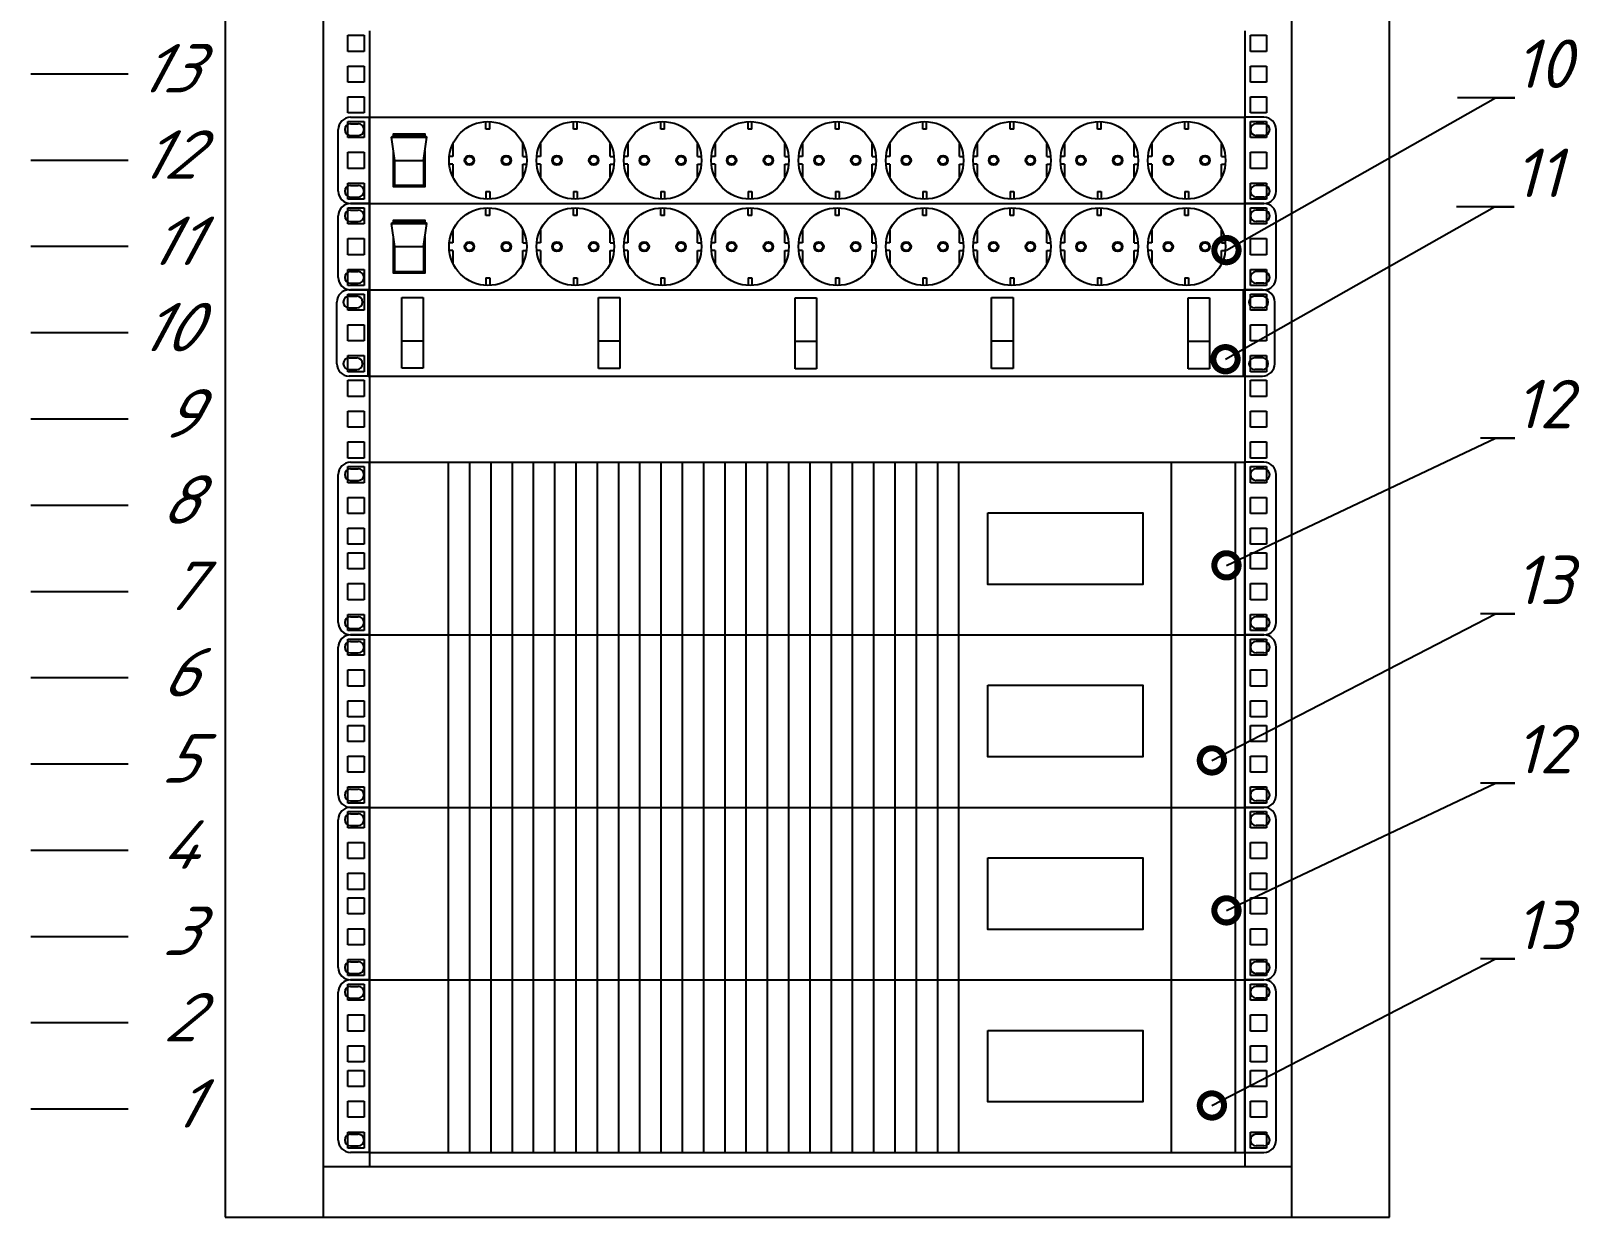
# Model space of a CAD drawing. Extents: x -260425 to 1294666, y -169889 to -2349.
# Drawn here: x 997231 to 1005213, y -96042 to -89930 of the extents above; entities that cross this region are included whole.
import ezdxf
from ezdxf import colors
from ezdxf.entities.mleader import LeaderData, LeaderLine
from ezdxf.enums import TextEntityAlignment as Align
from ezdxf.math import Vec2, Vec3

# ---------------------------------------------------------------- set-up
doc = ezdxf.new("R2010")
doc.units = 0
doc.header["$LTSCALE"] = 100
doc.styles.add('1ISOCPEUR', font='isocpeui.ttf', dxfattribs={"height": 250})

# ---------------------------------------------------------------- blocks, each defined once
blk = doc.blocks.new('*U218')
at = {"color": 0, "linetype": 'ByBlock', "lineweight": -2}
for p, q in [((0, 655.6), (0, 611.15)), ((50.5, 655.6), (50.5, 611.15)), ((549.5, 655.6), (549.5, 611.15)), ((600, 611.15), (600, 655.6)), ((0, 611.15), (0, 566.7)), ((50.5, 611.15), (50.5, 566.7)), ((63.35, 600.65), (63.35, 608.95)), ((63.35, 608.95), (71.65, 608.95)), ((71.65, 608.95), (71.65, 600.65)), ((74.5, 611.15), (74.5, 566.7)), ((525.5, 611.15), (525.5, 566.7)), ((528.35, 600.65), (528.35, 608.95)), ((528.35, 608.95), (536.65, 608.95)), ((536.65, 608.95), (536.65, 600.65)), ((549.5, 611.15), (549.5, 566.7)), ((600, 566.7), (600, 611.15)), ((71.65, 600.65), (63.35, 600.65)), ((536.65, 600.65), (528.35, 600.65)), ((63.35, 584.775), (63.35, 593.075)), ((63.35, 593.075), (71.65, 593.075)), ((71.65, 593.075), (71.65, 584.775)), ((528.35, 584.775), (528.35, 593.075)), ((528.35, 593.075), (536.65, 593.075)), ((536.65, 593.075), (536.65, 584.775)), ((-50, 588.925), (-100, 588.925)), ((71.65, 584.775), (63.35, 584.775)), ((536.65, 584.775), (528.35, 584.775)), ((63.35, 568.9), (63.35, 577.2)), ((63.35, 577.2), (71.65, 577.2)), ((71.65, 577.2), (71.65, 568.9)), ((528.35, 568.9), (528.35, 577.2)), ((528.35, 577.2), (536.65, 577.2)), ((536.65, 577.2), (536.65, 568.9)), ((71.65, 568.9), (63.35, 568.9)), ((536.65, 568.9), (528.35, 568.9)), ((0, 566.7), (0, 522.25)), ((50.5, 566.7), (50.5, 522.25)), ((63.35, 556.2), (63.35, 564.5)), ((63.35, 564.5), (71.65, 564.5)), ((71.65, 564.5), (71.65, 556.2)), ((74.5, 566.7), (74.5, 522.25)), ((525.5, 566.7), (525.5, 522.25)), ((528.35, 556.2), (528.35, 564.5)), ((528.35, 564.5), (536.65, 564.5)), ((536.65, 564.5), (536.65, 556.2)), ((549.5, 566.7), (549.5, 522.25)), ((600, 522.25), (600, 566.7)), ((71.65, 556.2), (63.35, 556.2)), ((536.65, 556.2), (528.35, 556.2)), ((-50, 544.475), (-100, 544.475)), ((63.35, 540.325), (63.35, 548.625)), ((63.35, 548.625), (71.65, 548.625)), ((71.65, 548.625), (71.65, 540.325)), ((528.35, 540.325), (528.35, 548.625)), ((528.35, 548.625), (536.65, 548.625)), ((536.65, 548.625), (536.65, 540.325)), ((71.65, 540.325), (63.35, 540.325)), ((536.65, 540.325), (528.35, 540.325)), ((63.35, 524.45), (63.35, 532.75)), ((63.35, 532.75), (71.65, 532.75)), ((71.65, 532.75), (71.65, 524.45)), ((528.35, 524.45), (528.35, 532.75)), ((528.35, 532.75), (536.65, 532.75)), ((536.65, 532.75), (536.65, 524.45)), ((0, 522.25), (0, 477.8)), ((50.5, 522.25), (50.5, 477.8)), ((71.65, 524.45), (63.35, 524.45)), ((63.35, 511.75), (63.35, 520.05)), ((63.35, 520.05), (71.65, 520.05)), ((71.65, 520.05), (71.65, 511.75)), ((74.5, 522.25), (74.5, 477.8)), ((525.5, 522.25), (525.5, 477.8)), ((536.65, 524.45), (528.35, 524.45)), ((528.35, 511.75), (528.35, 520.05)), ((528.35, 520.05), (536.65, 520.05)), ((536.65, 520.05), (536.65, 511.75)), ((549.5, 522.25), (549.5, 477.8)), ((600, 477.8), (600, 522.25)), ((71.65, 511.75), (63.35, 511.75)), ((536.65, 511.75), (528.35, 511.75)), ((63.35, 495.875), (63.35, 504.175)), ((63.35, 504.175), (71.65, 504.175)), ((71.65, 504.175), (71.65, 495.875)), ((528.35, 495.875), (528.35, 504.175)), ((528.35, 504.175), (536.65, 504.175)), ((536.65, 504.175), (536.65, 495.875)), ((-50, 500.025), (-100, 500.025)), ((71.65, 495.875), (63.35, 495.875)), ((536.65, 495.875), (528.35, 495.875)), ((63.35, 480), (63.35, 488.3)), ((63.35, 488.3), (71.65, 488.3)), ((71.65, 488.3), (71.65, 480)), ((528.35, 480), (528.35, 488.3)), ((528.35, 488.3), (536.65, 488.3)), ((536.65, 488.3), (536.65, 480)), ((71.65, 480), (63.35, 480)), ((536.65, 480), (528.35, 480)), ((0, 477.8), (0, 433.35)), ((50.5, 477.8), (50.5, 433.35)), ((63.35, 467.3), (63.35, 475.6)), ((63.35, 475.6), (71.65, 475.6)), ((71.65, 475.6), (71.65, 467.3)), ((74.5, 477.8), (74.5, 433.35)), ((525.5, 477.8), (525.5, 433.35)), ((528.35, 467.3), (528.35, 475.6)), ((528.35, 475.6), (536.65, 475.6)), ((536.65, 475.6), (536.65, 467.3)), ((549.5, 477.8), (549.5, 433.35)), ((600, 433.35), (600, 477.8)), ((71.65, 467.3), (63.35, 467.3)), ((536.65, 467.3), (528.35, 467.3)), ((-50, 455.575), (-100, 455.575)), ((63.35, 451.425), (63.35, 459.725)), ((63.35, 459.725), (71.65, 459.725)), ((71.65, 459.725), (71.65, 451.425)), ((528.35, 451.425), (528.35, 459.725)), ((528.35, 459.725), (536.65, 459.725)), ((536.65, 459.725), (536.65, 451.425)), ((71.65, 451.425), (63.35, 451.425)), ((536.65, 451.425), (528.35, 451.425)), ((63.35, 435.55), (63.35, 443.85)), ((63.35, 443.85), (71.65, 443.85)), ((71.65, 443.85), (71.65, 435.55)), ((528.35, 435.55), (528.35, 443.85)), ((528.35, 443.85), (536.65, 443.85)), ((536.65, 443.85), (536.65, 435.55)), ((0, 433.35), (0, 388.9)), ((50.5, 433.35), (50.5, 388.9)), ((71.65, 435.55), (63.35, 435.55)), ((63.35, 422.85), (63.35, 431.15)), ((63.35, 431.15), (71.65, 431.15)), ((71.65, 431.15), (71.65, 422.85)), ((74.5, 433.35), (74.5, 388.9)), ((525.5, 433.35), (525.5, 388.9)), ((536.65, 435.55), (528.35, 435.55)), ((528.35, 422.85), (528.35, 431.15)), ((528.35, 431.15), (536.65, 431.15)), ((536.65, 431.15), (536.65, 422.85)), ((549.5, 433.35), (549.5, 388.9)), ((600, 388.9), (600, 433.35)), ((71.65, 422.85), (63.35, 422.85)), ((63.35, 406.975), (63.35, 415.275)), ((63.35, 415.275), (71.65, 415.275)), ((71.65, 415.275), (71.65, 406.975)), ((536.65, 422.85), (528.35, 422.85)), ((528.35, 406.975), (528.35, 415.275)), ((528.35, 415.275), (536.65, 415.275)), ((536.65, 415.275), (536.65, 406.975)), ((-50, 411.125), (-100, 411.125)), ((71.65, 406.975), (63.35, 406.975)), ((63.35, 391.1), (63.35, 399.4)), ((63.35, 399.4), (71.65, 399.4)), ((71.65, 399.4), (71.65, 391.1)), ((536.65, 406.975), (528.35, 406.975)), ((528.35, 391.1), (528.35, 399.4)), ((528.35, 399.4), (536.65, 399.4)), ((536.65, 399.4), (536.65, 391.1)), ((0, 388.9), (0, 344.45)), ((50.5, 388.9), (50.5, 344.45)), ((71.65, 391.1), (63.35, 391.1)), ((63.35, 378.4), (63.35, 386.7)), ((63.35, 386.7), (71.65, 386.7)), ((71.65, 386.7), (71.65, 378.4)), ((74.5, 388.9), (74.5, 344.45)), ((525.5, 388.9), (525.5, 344.45)), ((536.65, 391.1), (528.35, 391.1)), ((528.35, 378.4), (528.35, 386.7)), ((528.35, 386.7), (536.65, 386.7)), ((536.65, 386.7), (536.65, 378.4)), ((549.5, 388.9), (549.5, 344.45)), ((600, 344.45), (600, 388.9)), ((71.65, 378.4), (63.35, 378.4)), ((536.65, 378.4), (528.35, 378.4)), ((63.35, 362.525), (63.35, 370.825)), ((63.35, 370.825), (71.65, 370.825)), ((71.65, 370.825), (71.65, 362.525)), ((528.35, 362.525), (528.35, 370.825)), ((528.35, 370.825), (536.65, 370.825)), ((536.65, 370.825), (536.65, 362.525)), ((-50, 366.675), (-100, 366.675)), ((71.65, 362.525), (63.35, 362.525)), ((536.65, 362.525), (528.35, 362.525)), ((63.35, 346.65), (63.35, 354.95)), ((63.35, 354.95), (71.65, 354.95)), ((71.65, 354.95), (71.65, 346.65)), ((528.35, 346.65), (528.35, 354.95)), ((528.35, 354.95), (536.65, 354.95)), ((536.65, 354.95), (536.65, 346.65)), ((0, 344.45), (0, 300)), ((50.5, 344.45), (50.5, 300)), ((71.65, 346.65), (63.35, 346.65)), ((74.5, 344.45), (74.5, 300)), ((525.5, 344.45), (525.5, 300)), ((536.65, 346.65), (528.35, 346.65)), ((549.5, 344.45), (549.5, 300)), ((600, 300), (600, 344.45)), ((63.35, 333.95), (63.35, 342.25)), ((63.35, 342.25), (71.65, 342.25)), ((71.65, 342.25), (71.65, 333.95)), ((528.35, 333.95), (528.35, 342.25)), ((528.35, 342.25), (536.65, 342.25)), ((536.65, 342.25), (536.65, 333.95)), ((71.65, 333.95), (63.35, 333.95)), ((536.65, 333.95), (528.35, 333.95)), ((-50, 322.225), (-100, 322.225)), ((63.35, 318.075), (63.35, 326.375)), ((63.35, 326.375), (71.65, 326.375)), ((71.65, 326.375), (71.65, 318.075)), ((528.35, 318.075), (528.35, 326.375)), ((528.35, 326.375), (536.65, 326.375)), ((536.65, 326.375), (536.65, 318.075)), ((71.65, 318.075), (63.35, 318.075)), ((536.65, 318.075), (528.35, 318.075)), ((63.35, 302.2), (63.35, 310.5)), ((63.35, 310.5), (71.65, 310.5)), ((71.65, 310.5), (71.65, 302.2)), ((528.35, 302.2), (528.35, 310.5)), ((528.35, 310.5), (536.65, 310.5)), ((536.65, 310.5), (536.65, 302.2)), ((0, 300), (0, 255.55)), ((50.5, 300), (50.5, 255.55)), ((71.65, 302.2), (63.35, 302.2)), ((63.35, 289.5), (63.35, 297.8)), ((63.35, 297.8), (71.65, 297.8)), ((71.65, 297.8), (71.65, 289.5)), ((74.5, 300), (74.5, 255.55)), ((525.5, 300), (525.5, 255.55)), ((536.65, 302.2), (528.35, 302.2)), ((528.35, 289.5), (528.35, 297.8)), ((528.35, 297.8), (536.65, 297.8)), ((536.65, 297.8), (536.65, 289.5)), ((549.5, 300), (549.5, 255.55)), ((600, 255.55), (600, 300)), ((71.65, 289.5), (63.35, 289.5)), ((536.65, 289.5), (528.35, 289.5)), ((63.35, 273.625), (63.35, 281.925)), ((63.35, 281.925), (71.65, 281.925)), ((71.65, 281.925), (71.65, 273.625)), ((528.35, 273.625), (528.35, 281.925)), ((528.35, 281.925), (536.65, 281.925)), ((536.65, 281.925), (536.65, 273.625)), ((-50, 277.775), (-100, 277.775)), ((71.65, 273.625), (63.35, 273.625)), ((536.65, 273.625), (528.35, 273.625)), ((63.35, 257.75), (63.35, 266.05)), ((63.35, 266.05), (71.65, 266.05)), ((71.65, 266.05), (71.65, 257.75)), ((528.35, 257.75), (528.35, 266.05)), ((528.35, 266.05), (536.65, 266.05)), ((536.65, 266.05), (536.65, 257.75)), ((0, 255.55), (0, 211.1)), ((50.5, 255.55), (50.5, 211.1)), ((71.65, 257.75), (63.35, 257.75)), ((74.5, 255.55), (74.5, 211.1)), ((525.5, 255.55), (525.5, 211.1)), ((536.65, 257.75), (528.35, 257.75)), ((549.5, 255.55), (549.5, 211.1)), ((600, 211.1), (600, 255.55)), ((63.35, 245.05), (63.35, 253.35)), ((63.35, 253.35), (71.65, 253.35)), ((71.65, 253.35), (71.65, 245.05)), ((528.35, 245.05), (528.35, 253.35)), ((528.35, 253.35), (536.65, 253.35)), ((536.65, 253.35), (536.65, 245.05)), ((71.65, 245.05), (63.35, 245.05)), ((536.65, 245.05), (528.35, 245.05)), ((-50, 233.325), (-100, 233.325)), ((63.35, 229.175), (63.35, 237.475)), ((63.35, 237.475), (71.65, 237.475)), ((71.65, 237.475), (71.65, 229.175)), ((528.35, 229.175), (528.35, 237.475)), ((528.35, 237.475), (536.65, 237.475)), ((536.65, 237.475), (536.65, 229.175)), ((71.65, 229.175), (63.35, 229.175)), ((536.65, 229.175), (528.35, 229.175)), ((63.35, 213.3), (63.35, 221.6)), ((63.35, 221.6), (71.65, 221.6)), ((71.65, 221.6), (71.65, 213.3)), ((528.35, 213.3), (528.35, 221.6)), ((528.35, 221.6), (536.65, 221.6)), ((536.65, 221.6), (536.65, 213.3)), ((0, 211.1), (0, 166.65)), ((50.5, 211.1), (50.5, 166.65)), ((71.65, 213.3), (63.35, 213.3)), ((63.35, 200.6), (63.35, 208.9)), ((63.35, 208.9), (71.65, 208.9)), ((71.65, 208.9), (71.65, 200.6)), ((74.5, 211.1), (74.5, 166.65)), ((525.5, 211.1), (525.5, 166.65)), ((536.65, 213.3), (528.35, 213.3)), ((528.35, 200.6), (528.35, 208.9)), ((528.35, 208.9), (536.65, 208.9)), ((536.65, 208.9), (536.65, 200.6)), ((549.5, 211.1), (549.5, 166.65)), ((600, 166.65), (600, 211.1)), ((71.65, 200.6), (63.35, 200.6)), ((536.65, 200.6), (528.35, 200.6)), ((63.35, 184.725), (63.35, 193.025)), ((63.35, 193.025), (71.65, 193.025)), ((71.65, 193.025), (71.65, 184.725)), ((528.35, 184.725), (528.35, 193.025)), ((528.35, 193.025), (536.65, 193.025)), ((536.65, 193.025), (536.65, 184.725)), ((-50, 188.875), (-100, 188.875)), ((71.65, 184.725), (63.35, 184.725)), ((536.65, 184.725), (528.35, 184.725)), ((63.35, 168.85), (63.35, 177.15)), ((63.35, 177.15), (71.65, 177.15)), ((71.65, 177.15), (71.65, 168.85)), ((528.35, 168.85), (528.35, 177.15)), ((528.35, 177.15), (536.65, 177.15)), ((536.65, 177.15), (536.65, 168.85)), ((71.65, 168.85), (63.35, 168.85)), ((536.65, 168.85), (528.35, 168.85)), ((0, 166.65), (0, 122.2)), ((50.5, 166.65), (50.5, 122.2)), ((63.35, 156.15), (63.35, 164.45)), ((63.35, 164.45), (71.65, 164.45)), ((71.65, 164.45), (71.65, 156.15)), ((74.5, 166.65), (74.5, 122.2)), ((525.5, 166.65), (525.5, 122.2)), ((528.35, 156.15), (528.35, 164.45)), ((528.35, 164.45), (536.65, 164.45)), ((536.65, 164.45), (536.65, 156.15)), ((549.5, 166.65), (549.5, 122.2)), ((600, 122.2), (600, 166.65)), ((71.65, 156.15), (63.35, 156.15)), ((536.65, 156.15), (528.35, 156.15)), ((-50, 144.425), (-100, 144.425)), ((63.35, 140.275), (63.35, 148.575)), ((63.35, 148.575), (71.65, 148.575)), ((71.65, 148.575), (71.65, 140.275)), ((528.35, 140.275), (528.35, 148.575)), ((528.35, 148.575), (536.65, 148.575)), ((536.65, 148.575), (536.65, 140.275)), ((71.65, 140.275), (63.35, 140.275)), ((536.65, 140.275), (528.35, 140.275)), ((63.35, 124.4), (63.35, 132.7)), ((63.35, 132.7), (71.65, 132.7)), ((71.65, 132.7), (71.65, 124.4)), ((528.35, 124.4), (528.35, 132.7)), ((528.35, 132.7), (536.65, 132.7)), ((536.65, 132.7), (536.65, 124.4)), ((0, 122.2), (0, 77.75)), ((50.5, 122.2), (50.5, 77.75)), ((71.65, 124.4), (63.35, 124.4)), ((63.35, 111.7), (63.35, 120)), ((63.35, 120), (71.65, 120)), ((71.65, 120), (71.65, 111.7)), ((74.5, 122.2), (74.5, 77.75)), ((525.5, 122.2), (525.5, 77.75)), ((536.65, 124.4), (528.35, 124.4)), ((528.35, 111.7), (528.35, 120)), ((528.35, 120), (536.65, 120)), ((536.65, 120), (536.65, 111.7)), ((549.5, 122.2), (549.5, 77.75)), ((600, 77.75), (600, 122.2)), ((71.65, 111.7), (63.35, 111.7)), ((63.35, 95.825), (63.35, 104.125)), ((63.35, 104.125), (71.65, 104.125)), ((71.65, 104.125), (71.65, 95.825)), ((536.65, 111.7), (528.35, 111.7)), ((528.35, 95.825), (528.35, 104.125)), ((528.35, 104.125), (536.65, 104.125)), ((536.65, 104.125), (536.65, 95.825)), ((-50, 99.975), (-100, 99.975)), ((71.65, 95.825), (63.35, 95.825)), ((536.65, 95.825), (528.35, 95.825)), ((63.35, 79.95), (63.35, 88.25)), ((63.35, 88.25), (71.65, 88.25)), ((71.65, 88.25), (71.65, 79.95)), ((528.35, 79.95), (528.35, 88.25)), ((528.35, 88.25), (536.65, 88.25)), ((536.65, 88.25), (536.65, 79.95)), ((71.65, 79.95), (63.35, 79.95)), ((536.65, 79.95), (528.35, 79.95)), ((0, 77.75), (0, 33.3)), ((50.5, 77.75), (50.5, 33.3)), ((63.35, 67.25), (63.35, 75.55)), ((63.35, 75.55), (71.65, 75.55)), ((71.65, 75.55), (71.65, 67.25)), ((74.5, 77.75), (74.5, 33.3)), ((525.5, 77.75), (525.5, 33.3)), ((528.35, 67.25), (528.35, 75.55)), ((528.35, 75.55), (536.65, 75.55)), ((536.65, 75.55), (536.65, 67.25)), ((549.5, 77.75), (549.5, 33.3)), ((600, 33.3), (600, 77.75)), ((71.65, 67.25), (63.35, 67.25)), ((536.65, 67.25), (528.35, 67.25)), ((63.35, 51.375), (63.35, 59.675)), ((63.35, 59.675), (71.65, 59.675)), ((71.65, 59.675), (71.65, 51.375)), ((528.35, 51.375), (528.35, 59.675)), ((528.35, 59.675), (536.65, 59.675)), ((536.65, 59.675), (536.65, 51.375)), ((-50, 55.525), (-100, 55.525)), ((71.65, 51.375), (63.35, 51.375)), ((536.65, 51.375), (528.35, 51.375)), ((63.35, 35.5), (63.35, 43.8)), ((63.35, 43.8), (71.65, 43.8)), ((71.65, 43.8), (71.65, 35.5)), ((528.35, 35.5), (528.35, 43.8)), ((528.35, 43.8), (536.65, 43.8)), ((536.65, 43.8), (536.65, 35.5)), ((0, 33.3), (0, 0)), ((50.5, 33.3), (50.5, 0)), ((71.65, 35.5), (63.35, 35.5)), ((74.5, 33.3), (74.5, 26)), ((525.5, 33.3), (525.5, 26)), ((536.65, 35.5), (528.35, 35.5)), ((549.5, 33.3), (549.5, 0)), ((600, 0), (600, 33.3)), ((50.5, 26), (549.5, 26)), ((0, 0), (600, 0))]:
    blk.add_line(p, q, dxfattribs=at)
blk = doc.blocks.new("19'' маркер юнита")
at = {"color": 0, "linetype": 'ByBlock', "lineweight": -2, "style": '1ISOCPEUR', "oblique": 15, "flags": 8}
blk.add_attdef('#', text='', height=25, dxfattribs=at).set_placement((35, 3), align=Align.MIDDLE_RIGHT)
blk = doc.blocks.new("19'' блок розеток")
at = {"color": 0, "linetype": 'ByBlock', "lineweight": -2}
for p, q in [((164.69, 22.22), (174.5, 22.22)), ((164.69, 18.87), (168.65, 18.87)), ((174.5, 22.22), (625.5, 22.22)), ((174.5, -22.23), (174.5, 22.22)), ((234.44, 16), (234.44, 19.97)), ((236.44, 16), (234.44, 16)), ((236.44, 16), (236.44, 19.97)), ((279.5, 16), (279.5, 19.97)), ((281.5, 16), (279.5, 16)), ((281.5, 16), (281.5, 19.97)), ((324.5, 16), (324.5, 19.97)), ((326.5, 16), (324.5, 16)), ((326.5, 16), (326.5, 19.97)), ((369.5, 16), (369.5, 19.97)), ((371.5, 16), (369.5, 16)), ((371.5, 16), (371.5, 19.97)), ((414.5, 16), (414.5, 19.97)), ((416.5, 16), (414.5, 16)), ((416.5, 16), (416.5, 19.97)), ((459.5, 16), (459.5, 19.97)), ((461.5, 16), (459.5, 16)), ((461.5, 16), (461.5, 19.97)), ((504.5, 16), (504.5, 19.97)), ((506.5, 16), (504.5, 16)), ((506.5, 16), (506.5, 19.97)), ((549.5, 16), (549.5, 19.97)), ((551.5, 16), (549.5, 16)), ((551.5, 16), (551.5, 19.97)), ((594.5, 16), (594.5, 19.97)), ((596.5, 16), (594.5, 16)), ((596.5, 16), (596.5, 19.97)), ((625.5, -22.23), (625.5, 22.22)), ((635.31, 22.22), (625.5, 22.22)), ((635.31, 18.87), (631.35, 18.87)), ((158.34, -15.88), (158.34, 15.87)), ((164.69, 12.87), (168.65, 12.87)), ((185.84, 12.01), (187.53, 12.98)), ((187.53, 0), (185.84, 12.01)), ((185.84, 12.01), (203.93, 12.01)), ((202.25, 12.98), (203.93, 12.01)), ((202.25, 0), (203.93, 12.01)), ((217.44, 8.72), (217.44, 2)), ((253.44, 2), (253.44, 8.72)), ((262.5, 8.72), (262.5, 2)), ((298.5, 2), (298.5, 8.72)), ((307.5, 8.72), (307.5, 2)), ((343.5, 2), (343.5, 8.72)), ((352.5, 8.72), (352.5, 2)), ((388.5, 2), (388.5, 8.72)), ((397.5, 8.72), (397.5, 2)), ((433.5, 2), (433.5, 8.72)), ((442.5, 8.72), (442.5, 2)), ((478.5, 2), (478.5, 8.72)), ((487.5, 8.72), (487.5, 2)), ((523.5, 2), (523.5, 8.72)), ((532.5, 8.72), (532.5, 2)), ((568.5, 2), (568.5, 8.72)), ((577.5, 8.72), (577.5, 2)), ((613.5, 2), (613.5, 8.72)), ((635.31, 12.87), (631.35, 12.87)), ((641.66, -15.88), (641.66, 15.87)), ((217.44, 2), (215.54, 2)), ((253.44, 2), (255.34, 2)), ((262.5, 2), (260.6, 2)), ((298.5, 2), (300.4, 2)), ((307.5, 2), (305.6, 2)), ((343.5, 2), (345.4, 2)), ((352.5, 2), (350.6, 2)), ((388.5, 2), (390.4, 2)), ((397.5, 2), (395.6, 2)), ((433.5, 2), (435.4, 2)), ((442.5, 2), (440.6, 2)), ((478.5, 2), (480.4, 2)), ((487.5, 2), (485.6, 2)), ((523.5, 2), (525.4, 2)), ((532.5, 2), (530.6, 2)), ((568.5, 2), (570.4, 2)), ((577.5, 2), (575.6, 2)), ((613.5, 2), (615.4, 2)), ((187.53, 0), (202.25, 0)), ((217.44, -2), (215.54, -2)), ((217.44, -2), (217.44, -8.72)), ((253.44, -2), (255.34, -2)), ((253.44, -8.72), (253.44, -2)), ((262.5, -2), (260.6, -2)), ((262.5, -2), (262.5, -8.72)), ((298.5, -2), (300.4, -2)), ((298.5, -8.72), (298.5, -2)), ((307.5, -2), (305.6, -2)), ((307.5, -2), (307.5, -8.72)), ((343.5, -2), (345.4, -2)), ((343.5, -8.72), (343.5, -2)), ((352.5, -2), (350.6, -2)), ((352.5, -2), (352.5, -8.72)), ((388.5, -2), (390.4, -2)), ((388.5, -8.72), (388.5, -2)), ((397.5, -2), (395.6, -2)), ((397.5, -2), (397.5, -8.72)), ((433.5, -2), (435.4, -2)), ((433.5, -8.72), (433.5, -2)), ((442.5, -2), (440.6, -2)), ((442.5, -2), (442.5, -8.72)), ((478.5, -2), (480.4, -2)), ((478.5, -8.72), (478.5, -2)), ((487.5, -2), (485.6, -2)), ((487.5, -2), (487.5, -8.72)), ((523.5, -2), (525.4, -2)), ((523.5, -8.72), (523.5, -2)), ((532.5, -2), (530.6, -2)), ((532.5, -2), (532.5, -8.72)), ((568.5, -2), (570.4, -2)), ((568.5, -8.72), (568.5, -2)), ((577.5, -2), (575.6, -2)), ((577.5, -2), (577.5, -8.72)), ((613.5, -2), (615.4, -2)), ((613.5, -8.72), (613.5, -2)), ((164.69, -12.88), (168.65, -12.88)), ((635.31, -12.88), (631.35, -12.88)), ((164.69, -18.88), (168.65, -18.88)), ((174.5, -22.23), (164.69, -22.23)), ((174.5, -22.23), (625.5, -22.23)), ((234.44, -16), (234.44, -19.97)), ((234.44, -16), (236.44, -16)), ((236.44, -16), (236.44, -19.97)), ((279.5, -16), (279.5, -19.97)), ((279.5, -16), (281.5, -16)), ((281.5, -16), (281.5, -19.97)), ((324.5, -16), (324.5, -19.97)), ((324.5, -16), (326.5, -16)), ((326.5, -16), (326.5, -19.97)), ((369.5, -16), (369.5, -19.97)), ((369.5, -16), (371.5, -16)), ((371.5, -16), (371.5, -19.97)), ((414.5, -16), (414.5, -19.97)), ((414.5, -16), (416.5, -16)), ((416.5, -16), (416.5, -19.97)), ((459.5, -16), (459.5, -19.97)), ((459.5, -16), (461.5, -16)), ((461.5, -16), (461.5, -19.97)), ((504.5, -16), (504.5, -19.97)), ((504.5, -16), (506.5, -16)), ((506.5, -16), (506.5, -19.97)), ((549.5, -16), (549.5, -19.97)), ((549.5, -16), (551.5, -16)), ((551.5, -16), (551.5, -19.97)), ((594.5, -16), (594.5, -19.97)), ((594.5, -16), (596.5, -16)), ((596.5, -16), (596.5, -19.97)), ((625.5, -22.23), (635.31, -22.23)), ((635.31, -18.88), (631.35, -18.88))]:
    blk.add_line(p, q, dxfattribs=at)
for points in [[(186.8, 12.56), (186.8, 13.71), (202.97, 13.71), (202.97, 12.56)], [(187.53, 12.98), (202.25, 12.98)], [(202.97, 5.16), (202.97, -13.71), (186.8, -13.71), (186.8, 5.16)], [(202.25, 0), (202.25, -12.98), (187.53, -12.98), (187.53, 0)]]:
    blk.add_lwpolyline(points, dxfattribs=at)
for centre, radius in [((235.44, 0), 20), ((280.5, 0), 20), ((325.5, 0), 20), ((370.5, 0), 20), ((415.5, 0), 20), ((460.5, 0), 20), ((505.5, 0), 20), ((550.5, 0), 20), ((595.5, 0), 20), ((225.94, 0), 2.5), ((225.94, 0), 2), ((244.94, 0), 2.5), ((244.94, 0), 2), ((271, 0), 2.5), ((271, 0), 2), ((290, 0), 2.5), ((290, 0), 2), ((316, 0), 2.5), ((316, 0), 2), ((335, 0), 2.5), ((335, 0), 2), ((361, 0), 2.5), ((361, 0), 2), ((380, 0), 2.5), ((380, 0), 2), ((406, 0), 2.5), ((406, 0), 2), ((425, 0), 2.5), ((425, 0), 2), ((451, 0), 2.5), ((451, 0), 2), ((470, 0), 2.5), ((470, 0), 2), ((496, 0), 2.5), ((496, 0), 2), ((515, 0), 2.5), ((515, 0), 2), ((541, 0), 2.5), ((541, 0), 2), ((560, 0), 2.5), ((560, 0), 2), ((586, 0), 2.5), ((586, 0), 2), ((605, 0), 2.5), ((605, 0), 2)]:
    blk.add_circle(centre, radius, dxfattribs=at)
for centre, radius, start, end in [((164.69, 15.87), 6.35, 90, 180), ((164.69, 15.87), 3, 90, 270), ((168.65, 15.87), 3, 270, 90), ((631.35, 15.87), 3, 90, 270), ((635.31, 15.87), 6.35, 0, 90), ((635.31, 15.87), 3, 270, 90), ((164.69, -15.88), 6.35, 180, 270), ((164.69, -15.88), 3, 90, 270), ((168.65, -15.88), 3, 270, 90), ((631.35, -15.88), 3, 90, 270), ((635.31, -15.88), 3, 270, 90), ((635.31, -15.88), 6.35, 270, 0)]:
    blk.add_arc(centre, radius, start, end, dxfattribs=at)
at = {"color": 0, "lineweight": -2, "style": '1ISOCPEUR', "oblique": 15, "flags": 8}
blk.add_attdef('НАИМЕНОВАНИЕ', text='', height=25, dxfattribs=at).set_placement((750, 0), align=Align.MIDDLE_LEFT)
blk = doc.blocks.new('*U216')
at = {"color": 0, "linetype": 'ByBlock', "lineweight": -2}
for p, q in [((164.69, 22.22), (174.5, 22.22)), ((164.69, 18.87), (168.65, 18.87)), ((174.5, 22.22), (625.5, 22.22)), ((174.5, -66.68), (174.5, 22.22)), ((215.16, -66.68), (215.16, 22.22)), ((226.12, -66.68), (226.12, 22.22)), ((237.08, -66.68), (237.08, 22.22)), ((248.04, -66.68), (248.04, 22.22)), ((258.99, -66.68), (258.99, 22.22)), ((269.95, -66.68), (269.95, 22.22)), ((280.91, -66.68), (280.91, 22.22)), ((291.87, -66.68), (291.87, 22.22)), ((302.83, -66.68), (302.83, 22.22)), ((313.79, -66.68), (313.79, 22.22)), ((324.75, -66.68), (324.75, 22.22)), ((335.71, -66.68), (335.71, 22.22)), ((346.67, -66.68), (346.67, 22.22)), ((357.62, -66.68), (357.62, 22.22)), ((368.58, -66.68), (368.58, 22.22)), ((379.54, -66.68), (379.54, 22.22)), ((390.5, -66.68), (390.5, 22.22)), ((401.46, -66.68), (401.46, 22.22)), ((412.42, -66.68), (412.42, 22.22)), ((423.38, -66.68), (423.38, 22.22)), ((434.34, -66.68), (434.34, 22.22)), ((445.3, -66.68), (445.3, 22.22)), ((456.26, -66.68), (456.26, 22.22)), ((467.21, -66.68), (467.21, 22.22)), ((478.17, -66.68), (478.17, 22.22)), ((587.76, -66.68), (587.76, 22.22)), ((620.64, -66.68), (620.64, 22.22)), ((635.31, 22.22), (625.5, 22.22)), ((625.5, -66.68), (625.5, 22.22)), ((635.31, 18.87), (631.35, 18.87)), ((158.34, -60.33), (158.34, 15.87)), ((164.69, 12.87), (168.65, 12.87)), ((635.31, 12.87), (631.35, 12.87)), ((641.66, -60.33), (641.66, 15.87)), ((164.69, -57.33), (168.65, -57.33)), ((164.69, -63.33), (168.65, -63.33)), ((635.31, -57.33), (631.35, -57.33)), ((635.31, -63.33), (631.35, -63.33)), ((174.5, -66.68), (164.69, -66.68)), ((174.5, -66.68), (625.5, -66.68)), ((625.5, -66.68), (635.31, -66.68))]:
    blk.add_line(p, q, dxfattribs=at)
blk.add_lwpolyline([(493.05, -3.78), (572.89, -3.78), (572.89, -40.67), (493.05, -40.67)], close=True, dxfattribs=at)
for centre, radius, start, end in [((164.69, 15.87), 6.35, 90, 180), ((164.69, 15.87), 3, 90, 270), ((168.65, 15.87), 3, 270, 90), ((631.35, 15.87), 3, 90, 270), ((635.31, 15.87), 6.35, 0, 90), ((635.31, 15.87), 3, 270, 90), ((164.69, -60.33), 6.35, 180, 270), ((164.69, -60.33), 3, 90, 270), ((168.65, -60.33), 3, 270, 90), ((631.35, -60.33), 3, 90, 270), ((635.31, -60.33), 3, 270, 90), ((635.31, -60.33), 6.35, 270, 0)]:
    blk.add_arc(centre, radius, start, end, dxfattribs=at)
at = {"color": 0, "lineweight": -2, "style": '1ISOCPEUR', "oblique": 15, "flags": 8}
blk.add_attdef('НАИМЕНОВАНИЕ', text='', height=25, dxfattribs=at).set_placement((750, -22.22), align=Align.MIDDLE_LEFT)
blk = doc.blocks.new('_DotSmall')
at = {"color": 0, "linetype": 'ByBlock', "const_width": 0.5}
blk.add_lwpolyline([(-0.0625, 0, 1), (0.0625, 0, 1)], format="xyb", close=True, dxfattribs=at)
blk = doc.blocks.new('*U214')
at = {"color": 0, "linetype": 'ByBlock', "lineweight": -2}
for p, q in [((164.69, 22.22), (174.5, 22.22)), ((164.69, 18.87), (168.65, 18.87)), ((174.5, 22.22), (625.5, 22.22)), ((174.5, -22.23), (174.5, 22.22)), ((191.9, 18.31), (202.93, 18.31)), ((191.9, -18.19), (191.9, 18.31)), ((202.93, 18.31), (202.93, -18.19)), ((293.19, 18.19), (304.22, 18.19)), ((293.19, -18.31), (293.19, 18.19)), ((304.22, 18.19), (304.22, -18.31)), ((394.48, 18.06), (405.52, 18.06)), ((394.48, -18.44), (394.48, 18.06)), ((405.52, 18.06), (405.52, -18.44)), ((495.78, 18.19), (506.81, 18.19)), ((495.78, -18.31), (495.78, 18.19)), ((506.81, 18.19), (506.81, -18.31)), ((597.07, 18.07), (608.1, 18.07)), ((597.07, -18.44), (597.07, 18.07)), ((608.1, 18.07), (608.1, -18.44)), ((635.31, 22.22), (625.5, 22.22)), ((625.5, -22.23), (625.5, 22.22)), ((635.31, 18.87), (631.35, 18.87)), ((158.34, -15.88), (158.34, 15.87)), ((164.69, 12.87), (168.65, 12.87)), ((635.31, 12.87), (631.35, 12.87)), ((641.66, -15.88), (641.66, 15.87)), ((191.9, -4.03), (202.93, -4.03)), ((293.19, -4.15), (304.22, -4.15)), ((394.48, -4.28), (405.52, -4.28)), ((495.78, -4.15), (506.81, -4.15)), ((597.07, -4.27), (608.1, -4.27)), ((164.69, -12.88), (168.65, -12.88)), ((635.31, -12.88), (631.35, -12.88)), ((164.69, -18.88), (168.65, -18.88)), ((174.5, -22.23), (164.69, -22.23)), ((174.5, -22.23), (625.5, -22.23)), ((202.93, -18.19), (191.9, -18.19)), ((304.22, -18.31), (293.19, -18.31)), ((405.52, -18.44), (394.48, -18.44)), ((506.81, -18.31), (495.78, -18.31)), ((608.1, -18.44), (597.07, -18.44)), ((625.5, -22.23), (635.31, -22.23)), ((635.31, -18.88), (631.35, -18.88))]:
    blk.add_line(p, q, dxfattribs=at)
for centre, radius, start, end in [((164.69, 15.87), 6.35, 90, 180), ((164.69, 15.87), 3, 90, 270), ((168.65, 15.87), 3, 270, 90), ((631.35, 15.87), 3, 90, 270), ((635.31, 15.87), 6.35, 0, 90), ((635.31, 15.87), 3, 270, 90), ((164.69, -15.88), 6.35, 180, 270), ((164.69, -15.88), 3, 90, 270), ((168.65, -15.88), 3, 270, 90), ((631.35, -15.88), 3, 90, 270), ((635.31, -15.88), 3, 270, 90), ((635.31, -15.88), 6.35, 270, 0)]:
    blk.add_arc(centre, radius, start, end, dxfattribs=at)
at = {"color": 0, "lineweight": -2, "style": '1ISOCPEUR', "oblique": 15, "flags": 8}
blk.add_attdef('НАИМЕНОВАНИЕ', text='', height=25, dxfattribs=at).set_placement((750, 10.43), align=Align.MIDDLE_LEFT)

msp = doc.modelspace()

# ---------------------------------------------------------------- block references
at = {"xscale": 10, "yscale": 10, "zscale": 10}
for name, p in [('*U218', (998231.2, -96041.5)), ("19'' блок розеток", (997231.2, -90596.8)), ("19'' блок розеток", (997231.2, -91041.3)), ('*U214', (997223.6, -91485.8)), ('*U216', (997231.2, -92374.8)), ('*U216', (997231.2, -93263.8)), ('*U216', (997231.2, -94152.8)), ('*U216', (997231.2, -95041.8))]:
    msp.add_blockref(name, p, dxfattribs=at)
for p, values in [((997731.2, -90152.3), {'#': '13'}), ((997731.2, -90596.8), {'#': '12'}), ((997731.2, -91041.3), {'#': '11'}), ((997731.2, -91485.8), {'#': '10'}), ((997731.2, -91930.3), {'#': '9'}), ((997731.2, -92374.8), {'#': '8'}), ((997731.2, -92819.3), {'#': '7'}), ((997731.2, -93263.8), {'#': '6'}), ((997731.2, -93708.3), {'#': '5'}), ((997731.2, -94152.8), {'#': '4'}), ((997731.2, -94597.3), {'#': '3'}), ((997731.2, -95041.8), {'#': '2'}), ((997731.2, -95486.3), {'#': '1'})]:
    msp.add_blockref("19'' маркер юнита", p, dxfattribs=at).add_auto_attribs(values)

# ---------------------------------------------------------------- leaders
at = {"color": 0, "lineweight": 25}
ml = msp.add_multileader_mtext('Standard', dxfattribs=at)
ml.set_content('10', style='1ISOCPEUR')
ml.set_leader_properties()
ml.set_arrow_properties(name='DOTSMALL')
ml.build(insert=Vec2(0, 0))
ml.multileader.update_dxf_attribs({"text_left_attachment_type": 6, "text_right_attachment_type": 6, "dogleg_length": 100, "arrow_head_size": 250})
ctx = ml.context
ctx.base_point, ctx.char_height, ctx.arrow_head_size, ctx.landing_gap_size, ctx.plane_origin = Vec3(1004878, -90273.8), 250, 250, 0, Vec3(998246.8, -90922.1)
ctx.left_attachment, ctx.right_attachment = 6, 6
notes = []
notes.append((ctx, [(1, (1, 1, 0), (1004778, -90273.8), (1, 0), 100, [(0, [(1003391.3, -91059.1)], 0, [])])]))
ctx.mtext.insert, ctx.mtext.width, ctx.mtext.flow_direction = Vec3(1004878, -89973.8), 294.058, 5
ml = msp.add_multileader_mtext('Standard', dxfattribs=at)
ml.set_content('11', style='1ISOCPEUR')
ml.set_leader_properties()
ml.set_arrow_properties(name='DOTSMALL')
ml.build(insert=Vec2(0, 0))
ml.multileader.update_dxf_attribs({"text_left_attachment_type": 6, "text_right_attachment_type": 6, "dogleg_length": 100, "arrow_head_size": 250})
ctx = ml.context
ctx.base_point, ctx.char_height, ctx.arrow_head_size, ctx.landing_gap_size, ctx.plane_origin = Vec3(1004873, -90836), 250, 250, 0, Vec3(998241.8, -91484.2)
ctx.left_attachment, ctx.right_attachment = 6, 6
notes.append((ctx, [(1, (1, 1, 0), (1004773, -90836), (1, 0), 100, [(0, [(1003386.4, -91621.3)], 0, [])])]))
ctx.mtext.insert, ctx.mtext.width, ctx.mtext.flow_direction = Vec3(1004873, -90536), 294.058, 5
ml = msp.add_multileader_mtext('Standard', dxfattribs=at)
ml.set_content('12', style='1ISOCPEUR')
ml.set_leader_properties()
ml.set_arrow_properties(name='DOTSMALL')
ml.build(insert=Vec2(0, 0))
ml.multileader.update_dxf_attribs({"text_left_attachment_type": 6, "text_right_attachment_type": 6, "dogleg_length": 100, "arrow_head_size": 250})
ctx = ml.context
ctx.base_point, ctx.char_height, ctx.arrow_head_size, ctx.landing_gap_size, ctx.plane_origin = Vec3(1004878, -92027.4), 250, 250, 0, Vec3(998246.8, -90578.9)
ctx.left_attachment, ctx.right_attachment = 6, 6
notes.append((ctx, [(1, (1, 1, 0), (1004778, -92027.4), (1, 0), 100, [(0, [(1003391.3, -92683.5)], 0, [])])]))
ctx.mtext.insert, ctx.mtext.width, ctx.mtext.flow_direction = Vec3(1004878, -91727.4), 176.407, 5
ml = msp.add_multileader_mtext('Standard', dxfattribs=at)
ml.set_content('13', style='1ISOCPEUR')
ml.set_leader_properties()
ml.set_arrow_properties(name='DOTSMALL')
ml.build(insert=Vec2(0, 0))
ml.multileader.update_dxf_attribs({"text_left_attachment_type": 6, "text_right_attachment_type": 6, "dogleg_length": 100, "arrow_head_size": 250})
ctx = ml.context
ctx.base_point, ctx.char_height, ctx.arrow_head_size, ctx.landing_gap_size, ctx.plane_origin = Vec3(1004878, -92933.5), 250, 250, 0, Vec3(998246.8, -92783.9)
ctx.left_attachment, ctx.right_attachment = 6, 6
notes.append((ctx, [(1, (1, 1, 0), (1004778, -92933.5), (1, 0), 100, [(1, [(1003316.2, -93688.8)], 0, [])])]))
ctx.mtext.insert, ctx.mtext.width, ctx.mtext.flow_direction = Vec3(1004878, -92633.5), 176.407, 5
ml = msp.add_multileader_mtext('Standard', dxfattribs=at)
ml.set_content('12', style='1ISOCPEUR')
ml.set_leader_properties()
ml.set_arrow_properties(name='DOTSMALL')
ml.build(insert=Vec2(0, 0))
ml.multileader.update_dxf_attribs({"text_left_attachment_type": 6, "text_right_attachment_type": 6, "dogleg_length": 100, "arrow_head_size": 250})
ctx = ml.context
ctx.base_point, ctx.char_height, ctx.arrow_head_size, ctx.landing_gap_size, ctx.plane_origin = Vec3(1004878, -93805.4), 250, 250, 0, Vec3(998246.8, -92356.9)
ctx.left_attachment, ctx.right_attachment = 6, 6
notes.append((ctx, [(1, (1, 1, 0), (1004778, -93805.4), (1, 0), 100, [(0, [(1003391.3, -94461.5)], 0, [])])]))
ctx.mtext.insert, ctx.mtext.width, ctx.mtext.flow_direction = Vec3(1004878, -93505.4), 176.407, 5
ml = msp.add_multileader_mtext('Standard', dxfattribs=at)
ml.set_content('13', style='1ISOCPEUR')
ml.set_leader_properties()
ml.set_arrow_properties(name='DOTSMALL')
ml.build(insert=Vec2(0, 0))
ml.multileader.update_dxf_attribs({"text_left_attachment_type": 6, "text_right_attachment_type": 6, "dogleg_length": 100, "arrow_head_size": 250})
ctx = ml.context
ctx.base_point, ctx.char_height, ctx.arrow_head_size, ctx.landing_gap_size, ctx.plane_origin = Vec3(1004878, -94711.5), 250, 250, 0, Vec3(998246.8, -94561.9)
ctx.left_attachment, ctx.right_attachment = 6, 6
notes.append((ctx, [(1, (1, 1, 0), (1004778, -94711.5), (1, 0), 100, [(1, [(1003316.2, -95466.8)], 0, [])])]))
ctx.mtext.insert, ctx.mtext.width, ctx.mtext.flow_direction = Vec3(1004878, -94411.5), 176.407, 5
for ctx, leaders in notes:
    for number, flags, end, landing, length, lines in leaders:
        leader = LeaderData()
        leader.index, (leader.has_last_leader_line, leader.has_dogleg_vector, leader.attachment_direction) = number, flags
        leader.last_leader_point, leader.dogleg_vector, leader.dogleg_length = Vec3(end), Vec3(landing), length
        for number, points, colour, breaks in lines:
            line = LeaderLine()
            line.index, line.vertices, line.color, line.breaks = number, Vec3.list(points), colors.encode_raw_color(colour), breaks
            leader.lines.append(line)
        ctx.leaders.append(leader)

doc.saveas('drawing.dxf')
